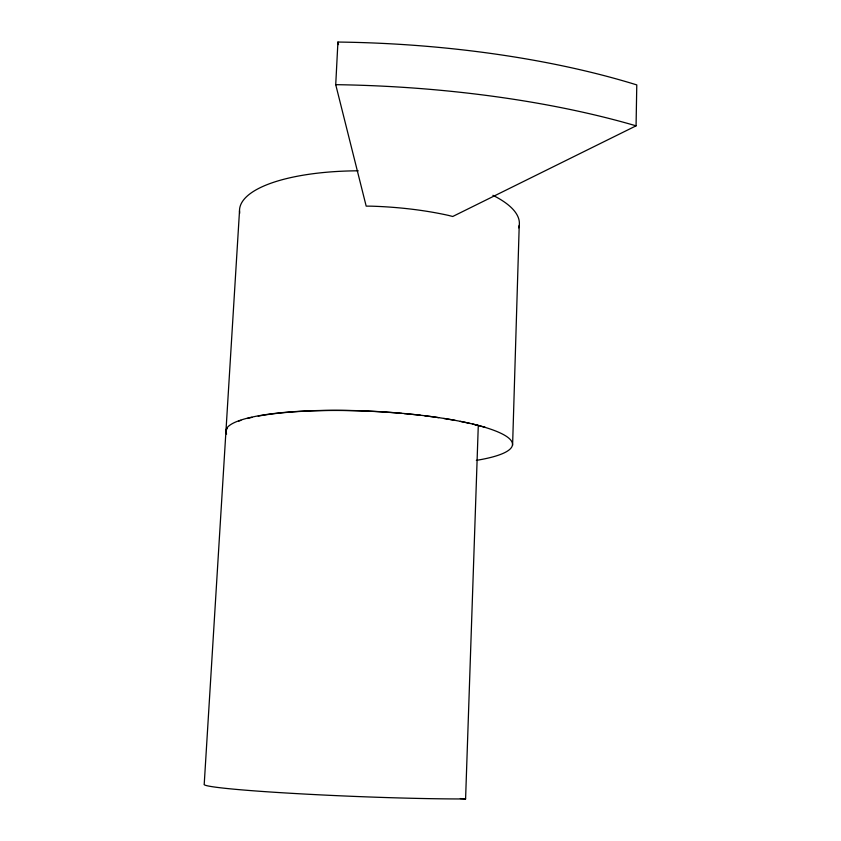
<?xml version="1.0" encoding="UTF-8"?>
<svg xmlns="http://www.w3.org/2000/svg" width="841" height="841" viewBox="0 0 841 841"><rect width="100%" height="100%" fill="white"/><g stroke="black" fill="none" stroke-linecap="round" stroke-linejoin="round"><path stroke-width="1.26" d="M636.069 125.835L636.784 84.909A418.955 141.109 2.9 0 0 337.924 42.05L335.727 84.668L366.182 206.129L371.512 206.171A140.594 43.007 2.8 0 1 448.327 215.37L452.731 216.484L636.069 125.835A420.574 132.699 2.9 0 0 335.727 84.668M512.59 445.404L519.223 225.483M239.517 210.797L204.216 784.254A149.078 5.887 2.3 0 0 295.149 793.526A149.078 5.887 2.3 0 0 459.386 798.95L465.588 798.918L478.287 425.472A143.243 26.586 2.7 0 0 474.871 424.6M460.353 798.561L465.588 798.918M472.379 423.896L485.204 427.312M337.924 42.05L338.524 44.605M492.91 195.312A140.09 45.761 2.9 0 1 518.687 227.837M239.717 213.204A140.09 45.761 2.9 0 1 358.213 170.807M226.607 434.072A143.548 26.649 2.7 0 1 413.74 414.466A143.548 26.649 2.7 0 1 476.353 460.374M226.387 432.705A143.243 26.586 2.7 0 1 227.259 428.29M238.634 421.162A143.243 26.586 2.7 0 1 240.894 420.363M247.328 418.482A143.243 26.586 2.7 0 1 251.901 417.378M258.208 416.106A143.243 26.586 2.7 0 1 401.819 413.383M404.342 413.614A143.243 26.586 2.7 0 1 420.742 415.307M424.6 415.769A143.243 26.586 2.7 0 1 438.645 417.662M443.785 418.45A143.243 26.586 2.7 0 1 455.191 420.405M460.216 421.362A143.243 26.586 2.7 0 1 470.077 423.454"/></g></svg>
